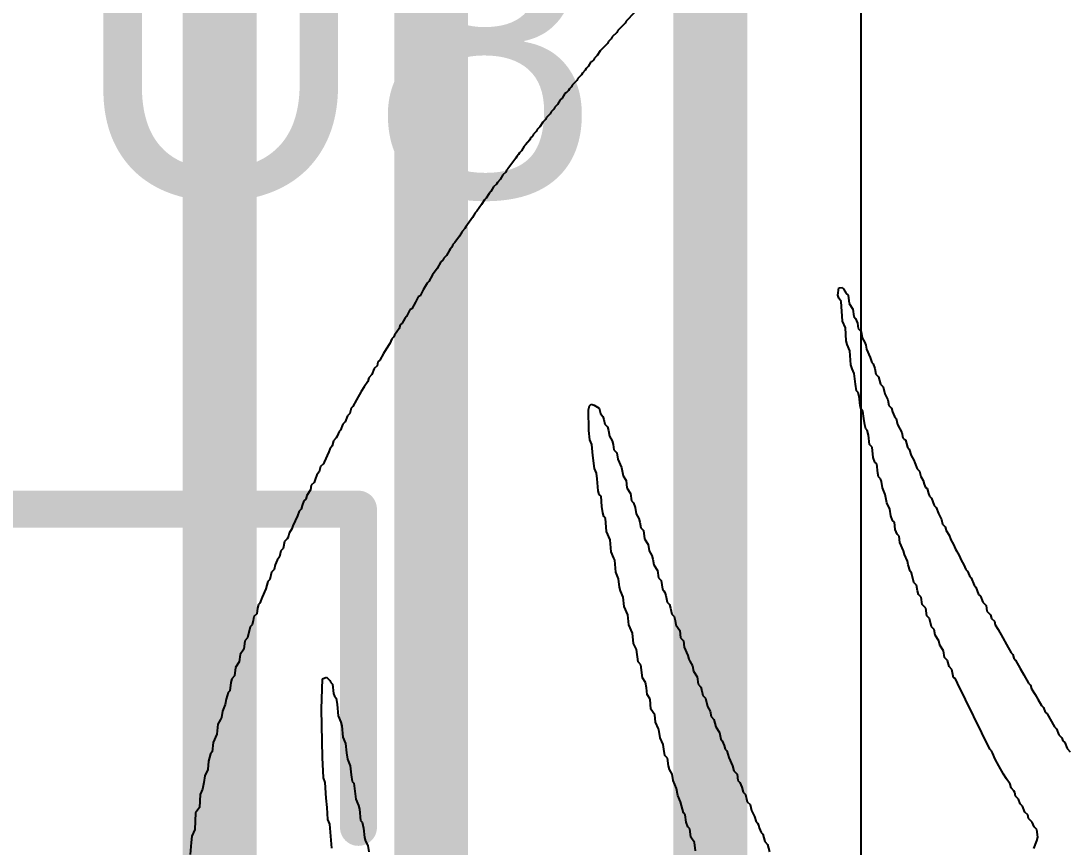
# Model space of a CAD drawing. Header units: inches. Extents: x -21 to 276, y -5 to 220.
# Drawn here: x 47.147 to 50.749, y 39.455 to 42.29 of the extents above; entities that cross this region are included whole.
import ezdxf

# ---------------------------------------------------------------- set-up
doc = ezdxf.new("R2010")
doc.units = ezdxf.units.IN
for name, color, linetype in [('Bottom Overlay', 54, 'Continuous'), ('Power + Signal', 76, 'Continuous'), ('Top Overlay', 2, 'Continuous')]:
    doc.layers.add(name, color=color, linetype=linetype)
doc.styles.add('Arial', font='', dxfattribs={"height": 0.2})
doc.styles.get('Arial').set_extended_font_data('Arial')

# ---------------------------------------------------------------- blocks, each defined once
blk = doc.blocks.new('HC_49S_SMD_52')
at = {"layer": 'Top Overlay'}
for points in [[(-5.715, 2.5146, 0.127, 0.127, 0), (5.715, 2.5146, 0.127, 0.127, 0)], [(5.715, 1.4224, 0.127, 0.127, 0), (5.715, 2.5146, 0.127, 0.127, 0)]]:
    blk.add_lwpolyline(points, format="xyseb", dxfattribs=at)
for points in [[(5.6833, 2.5146, 0.0635, 0.0635, 1), (5.7467, 2.5146, 0.0635, 0.0635, 1)], [(5.6833, 2.5146, 0.0635, 0.0635, 1), (5.7467, 2.5146, 0.0635, 0.0635, 1)], [(5.6833, 1.4224, 0.0635, 0.0635, 1), (5.7467, 1.4224, 0.0635, 0.0635, 1)]]:
    blk.add_lwpolyline(points, format="xyseb", close=True, dxfattribs=at)

msp = doc.modelspace()

# ---------------------------------------------------------------- linework, layer by layer
at = {"layer": 'Bottom Overlay'}
for p, q in [((49.2531, 42.3178), (49.2245, 42.2892)), ((49.1959, 42.2575), (49.1927, 42.2511)), ((49.2213, 42.2829), (49.1959, 42.2575)), ((49.2245, 42.2892), (49.2213, 42.2829)), ((49.1641, 42.2193), (49.1609, 42.213)), ((49.1736, 42.2289), (49.1641, 42.2193)), ((49.1768, 42.2352), (49.1736, 42.2289)), ((49.1927, 42.2511), (49.1768, 42.2352)), ((49.1355, 42.1875), (49.126, 42.1716)), ((49.1609, 42.213), (49.1355, 42.1875)), ((49.1037, 42.1494), (49.0942, 42.1335)), ((49.1085, 42.151), (49.1037, 42.1494)), ((49.1133, 42.1558), (49.1085, 42.151)), ((49.1164, 42.1621), (49.1133, 42.1558)), ((49.126, 42.1716), (49.1164, 42.1621)), ((49.0751, 42.1113), (49.0719, 42.1049)), ((49.0846, 42.1208), (49.0751, 42.1113)), ((49.0878, 42.1271), (49.0846, 42.1208)), ((49.0942, 42.1335), (49.0878, 42.1271)), ((49.056, 42.0858), (49.0402, 42.0699)), ((49.0592, 42.0922), (49.056, 42.0858)), ((49.0719, 42.1049), (49.0592, 42.0922)), ((49.0147, 42.0413), (49.0052, 42.0255)), ((49.0195, 42.0429), (49.0147, 42.0413)), ((49.0274, 42.0509), (49.0195, 42.0429)), ((49.0306, 42.0572), (49.0274, 42.0509)), ((49.037, 42.0636), (49.0306, 42.0572)), ((49.0402, 42.0699), (49.037, 42.0636)), ((48.9893, 42.0032), (48.9798, 41.9937)), ((48.9988, 42.0191), (48.9893, 42.0032)), ((49.0052, 42.0255), (48.9988, 42.0191)), ((48.9639, 41.9714), (48.9512, 41.9587)), ((48.9671, 41.9778), (48.9639, 41.9714)), ((48.9766, 41.9873), (48.9671, 41.9778)), ((48.9798, 41.9937), (48.9766, 41.9873)), ((48.9385, 41.9428), (48.9289, 41.9269)), ((48.948, 41.9524), (48.9385, 41.9428)), ((48.9512, 41.9587), (48.948, 41.9524)), ((48.9035, 41.8951), (48.8971, 41.8888)), ((48.9067, 41.9015), (48.9035, 41.8951)), ((48.9162, 41.911), (48.9067, 41.9015)), ((48.9194, 41.9174), (48.9162, 41.911)), ((48.9289, 41.9269), (48.9194, 41.9174)), ((48.8749, 41.8602), (48.8654, 41.8443)), ((48.8797, 41.865), (48.8749, 41.8602)), ((48.894, 41.8824), (48.8797, 41.865)), ((48.8971, 41.8888), (48.894, 41.8824)), ((48.8495, 41.8252), (48.8463, 41.8189)), ((48.8558, 41.8316), (48.8495, 41.8252)), ((48.859, 41.8379), (48.8558, 41.8316)), ((48.8654, 41.8443), (48.859, 41.8379)), ((48.832, 41.8014), (48.8193, 41.7823)), ((48.8463, 41.8189), (48.832, 41.8014)), ((48.8018, 41.7617), (48.7923, 41.7458)), ((48.8113, 41.7712), (48.8018, 41.7617)), ((48.8145, 41.7776), (48.8113, 41.7712)), ((48.8193, 41.7823), (48.8145, 41.7776)), ((48.77, 41.7203), (48.7605, 41.7045)), ((48.7795, 41.7299), (48.77, 41.7203)), ((48.7827, 41.7362), (48.7795, 41.7299)), ((48.7923, 41.7458), (48.7827, 41.7362)), ((48.7446, 41.6822), (48.7382, 41.6759)), ((48.7541, 41.6981), (48.7446, 41.6822)), ((48.7605, 41.7045), (48.7541, 41.6981)), ((48.7287, 41.66), (48.7128, 41.6377)), ((48.7382, 41.6759), (48.7287, 41.66)), ((48.6969, 41.6155), (48.6747, 41.5837)), ((48.7064, 41.6314), (48.6969, 41.6155)), ((48.7128, 41.6377), (48.7064, 41.6314)), ((48.6715, 41.5773), (48.662, 41.5678)), ((48.6747, 41.5837), (48.6715, 41.5773)), ((48.6524, 41.5519), (48.6365, 41.5297)), ((48.662, 41.5678), (48.6524, 41.5519)), ((48.6175, 41.5011), (48.6079, 41.4852)), ((48.6206, 41.5074), (48.6175, 41.5011)), ((48.627, 41.5138), (48.6206, 41.5074)), ((48.6302, 41.5233), (48.627, 41.5138)), ((48.6365, 41.5297), (48.6302, 41.5233)), ((48.5889, 41.4629), (48.5761, 41.4407)), ((48.5952, 41.4693), (48.5889, 41.4629)), ((48.5984, 41.4756), (48.5952, 41.4693)), ((48.6079, 41.4852), (48.5984, 41.4756)), ((48.5761, 41.4407), (48.5603, 41.4184)), ((48.5475, 41.3962), (48.5412, 41.3898)), ((48.5603, 41.4184), (48.5475, 41.3962)), ((48.5285, 41.3676), (48.5173, 41.3469)), ((48.5412, 41.3898), (48.5285, 41.3676)), ((49.9523, 41.3485), (49.9555, 41.3739)), ((49.9555, 41.3739), (49.9666, 41.3755)), ((49.9666, 41.3755), (49.9714, 41.3707)), ((49.9714, 41.3707), (49.9809, 41.3549)), ((49.9809, 41.3549), (49.9872, 41.3485)), ((48.5015, 41.3247), (48.4887, 41.3024)), ((48.511, 41.3437), (48.5015, 41.3247)), ((48.5173, 41.3469), (48.511, 41.3437)), ((49.9555, 41.339), (49.9523, 41.3485)), ((49.9634, 41.3278), (49.9555, 41.339)), ((49.9682, 41.2595), (49.9634, 41.3278)), ((49.9872, 41.3485), (49.9904, 41.3199)), ((49.9904, 41.3199), (50.0031, 41.3008)), ((48.4824, 41.2992), (48.4713, 41.2754)), ((48.4887, 41.3024), (48.4824, 41.2992)), ((50.0031, 41.3008), (50.0063, 41.2754)), ((48.449, 41.2468), (48.4458, 41.2341)), ((48.4554, 41.2532), (48.449, 41.2468)), ((48.4649, 41.269), (48.4554, 41.2532)), ((48.4713, 41.2754), (48.4649, 41.269)), ((49.9777, 41.2373), (49.9682, 41.2595)), ((50.0063, 41.2754), (50.0127, 41.269)), ((50.0127, 41.269), (50.019, 41.2532)), ((50.019, 41.2532), (50.0222, 41.2341)), ((48.4299, 41.2118), (48.4268, 41.2055)), ((48.4458, 41.2341), (48.4299, 41.2118)), ((49.9809, 41.1928), (49.9777, 41.2373)), ((50.0222, 41.2341), (50.0317, 41.2246)), ((50.0317, 41.2246), (50.0349, 41.2023)), ((48.4141, 41.1832), (48.4013, 41.1642)), ((48.4204, 41.1991), (48.4141, 41.1832)), ((48.4268, 41.2055), (48.4204, 41.1991)), ((49.9841, 41.1801), (49.9809, 41.1928)), ((49.9936, 41.1578), (49.9841, 41.1801)), ((50.0349, 41.2023), (50.0445, 41.1864)), ((50.0445, 41.1864), (50.0476, 41.1769)), ((50.0476, 41.1769), (50.0508, 41.1642)), ((48.3918, 41.1483), (48.3791, 41.126)), ((48.4013, 41.1642), (48.3918, 41.1483)), ((49.9968, 41.1101), (49.9936, 41.1578)), ((50.0508, 41.1642), (50.0635, 41.1356)), ((48.3696, 41.107), (48.36, 41.0974)), ((48.3727, 41.1197), (48.3696, 41.107)), ((48.3791, 41.126), (48.3727, 41.1197)), ((50.0015, 41.0958), (49.9968, 41.1101)), ((50.0635, 41.1356), (50.0683, 41.1181)), ((50.0683, 41.1181), (50.0731, 41.1133)), ((50.0731, 41.1133), (50.0794, 41.0974)), ((48.3521, 41.0768), (48.341, 41.0656)), ((48.36, 41.0974), (48.3521, 41.0768)), ((50.0079, 41.0799), (50.0015, 41.0958)), ((50.0127, 41.0434), (50.0079, 41.0799)), ((50.0794, 41.0974), (50.0826, 41.0784)), ((50.0826, 41.0784), (50.0921, 41.0688)), ((50.0921, 41.0688), (50.0985, 41.0434)), ((48.3251, 41.0339), (48.3155, 41.018)), ((48.3378, 41.0529), (48.3251, 41.0339)), ((48.341, 41.0656), (48.3378, 41.0529)), ((50.0159, 41.0212), (50.0127, 41.0434)), ((50.0985, 41.0434), (50.108, 41.0339)), ((50.108, 41.0339), (50.1128, 41.01)), ((48.3155, 41.018), (48.2996, 40.9894)), ((50.0222, 41.0148), (50.0159, 41.0212)), ((50.0254, 41.0021), (50.0222, 41.0148)), ((50.0286, 40.9703), (50.0254, 41.0021)), ((50.1128, 41.01), (50.1239, 40.9894)), ((48.2806, 40.9608), (48.2758, 40.9433)), ((48.2869, 40.9671), (48.2806, 40.9608)), ((48.2996, 40.9894), (48.2869, 40.9671)), ((49.0958, 40.956), (49.099, 40.9687)), ((49.099, 40.9687), (49.1053, 40.9751)), ((49.1053, 40.9751), (49.1148, 40.9719)), ((49.1148, 40.9719), (49.1323, 40.9608)), ((49.1323, 40.9608), (49.1371, 40.9433)), ((50.0317, 40.9576), (50.0286, 40.9703)), ((50.1239, 40.9894), (50.1271, 40.9703)), ((50.1271, 40.9703), (50.1366, 40.9608)), ((50.1366, 40.9608), (50.1398, 40.9481)), ((48.2679, 40.9353), (48.2599, 40.9147)), ((48.2758, 40.9433), (48.2679, 40.9353)), ((49.0974, 40.8845), (49.0958, 40.956)), ((49.1371, 40.9433), (49.145, 40.9322)), ((49.145, 40.9322), (49.1482, 40.9226)), ((49.1482, 40.9226), (49.1514, 40.9067)), ((50.0381, 40.9512), (50.0317, 40.9576)), ((50.0413, 40.9258), (50.0381, 40.9512)), ((50.0445, 40.9036), (50.0413, 40.9258)), ((50.1398, 40.9481), (50.1462, 40.9322)), ((50.1462, 40.9322), (50.1525, 40.9258)), ((50.1525, 40.9258), (50.1573, 40.9051)), ((48.244, 40.8861), (48.2393, 40.8813)), ((48.252, 40.9067), (48.244, 40.8861)), ((48.2599, 40.9147), (48.252, 40.9067)), ((49.1514, 40.9067), (49.1609, 40.8972)), ((49.1609, 40.8972), (49.1641, 40.8845)), ((50.0476, 40.8908), (50.0445, 40.9036)), ((50.0524, 40.8861), (50.0476, 40.8908)), ((50.0572, 40.8686), (50.0524, 40.8861)), ((50.1573, 40.9051), (50.1716, 40.8781)), ((48.2297, 40.8591), (48.2202, 40.8495)), ((48.2329, 40.8654), (48.2297, 40.8591)), ((48.2393, 40.8813), (48.2329, 40.8654)), ((49.1005, 40.8527), (49.0974, 40.8845)), ((49.1069, 40.8368), (49.1005, 40.8527)), ((49.1641, 40.8845), (49.1673, 40.8654)), ((49.1673, 40.8654), (49.1768, 40.8495)), ((50.0603, 40.8368), (50.0572, 40.8686)), ((50.1716, 40.8781), (50.1748, 40.8591)), ((50.1748, 40.8591), (50.1795, 40.8543)), ((50.1795, 40.8543), (50.1843, 40.8527)), ((50.1843, 40.8527), (50.1906, 40.8273)), ((48.2075, 40.8209), (48.2043, 40.8114)), ((48.2154, 40.832), (48.2075, 40.8209)), ((48.2202, 40.8495), (48.2154, 40.832)), ((49.1101, 40.7987), (49.1069, 40.8368)), ((49.1768, 40.8495), (49.18, 40.8368)), ((49.18, 40.8368), (49.1832, 40.8177)), ((49.1832, 40.8177), (49.1927, 40.8082)), ((50.0699, 40.8273), (50.0603, 40.8368)), ((50.0731, 40.7923), (50.0699, 40.8273)), ((50.1906, 40.8273), (50.197, 40.8209)), ((50.197, 40.8209), (50.2034, 40.7987)), ((48.2043, 40.8114), (48.1884, 40.7764)), ((49.1164, 40.7542), (49.1101, 40.7987)), ((49.1927, 40.8082), (49.1959, 40.786)), ((49.1959, 40.786), (49.2086, 40.7574)), ((50.0794, 40.7764), (50.0731, 40.7923)), ((50.2034, 40.7987), (50.2129, 40.7828)), ((50.2129, 40.7828), (50.2161, 40.7733)), ((48.1709, 40.7431), (48.163, 40.7319)), ((48.1757, 40.7605), (48.1709, 40.7431)), ((48.1852, 40.7701), (48.1757, 40.7605)), ((48.1884, 40.7764), (48.1852, 40.7701)), ((49.1228, 40.7383), (49.1164, 40.7542)), ((49.2086, 40.7574), (49.215, 40.7288)), ((50.0858, 40.7701), (50.0794, 40.7764)), ((50.0889, 40.7383), (50.0858, 40.7701)), ((50.2161, 40.7733), (50.224, 40.7526)), ((50.224, 40.7526), (50.232, 40.7447)), ((50.232, 40.7447), (50.2367, 40.7272)), ((48.1534, 40.7065), (48.1439, 40.697)), ((48.1566, 40.716), (48.1534, 40.7065)), ((48.163, 40.7319), (48.1566, 40.716)), ((49.126, 40.7192), (49.1228, 40.7383)), ((49.1291, 40.6779), (49.126, 40.7192)), ((49.215, 40.7288), (49.2245, 40.7129)), ((49.2245, 40.7129), (49.2277, 40.6874)), ((50.0921, 40.7256), (50.0889, 40.7383)), ((50.0985, 40.7192), (50.0921, 40.7256)), ((50.1017, 40.7097), (50.0985, 40.7192)), ((50.1048, 40.6874), (50.1017, 40.7097)), ((50.2367, 40.7272), (50.2447, 40.7129)), ((50.2447, 40.7129), (50.2479, 40.7002)), ((48.1407, 40.6811), (48.128, 40.662)), ((48.1439, 40.697), (48.1407, 40.6811)), ((49.1323, 40.6652), (49.1291, 40.6779)), ((49.2277, 40.6874), (49.2404, 40.6684)), ((50.1144, 40.6652), (50.1048, 40.6874)), ((50.2479, 40.7002), (50.2526, 40.689)), ((50.2526, 40.689), (50.259, 40.6859)), ((50.259, 40.6859), (50.2637, 40.6684)), ((48.1185, 40.643), (48.1121, 40.6271)), ((48.1248, 40.6493), (48.1185, 40.643)), ((48.128, 40.662), (48.1248, 40.6493)), ((49.1387, 40.6588), (49.1323, 40.6652)), ((49.1419, 40.6239), (49.1387, 40.6588)), ((49.2404, 40.6684), (49.2436, 40.643)), ((49.2436, 40.643), (49.2499, 40.6366)), ((49.2499, 40.6366), (49.2563, 40.6207)), ((50.1207, 40.6366), (50.1144, 40.6652)), ((50.1303, 40.6143), (50.1207, 40.6366)), ((50.2637, 40.6684), (50.2669, 40.6588)), ((50.2669, 40.6588), (50.2733, 40.6525)), ((50.2733, 40.6525), (50.2828, 40.6271)), ((48.1026, 40.608), (48.0962, 40.5921)), ((48.109, 40.6143), (48.1026, 40.608)), ((48.1121, 40.6271), (48.109, 40.6143)), ((49.145, 40.6016), (49.1419, 40.6239)), ((49.1482, 40.5889), (49.145, 40.6016)), ((49.2563, 40.6207), (49.2594, 40.5985)), ((49.2594, 40.5985), (49.269, 40.5826)), ((50.1334, 40.5921), (50.1303, 40.6143)), ((50.2828, 40.6271), (50.2892, 40.6207)), ((50.2892, 40.6207), (50.2971, 40.6)), ((50.2971, 40.6), (50.3082, 40.5794)), ((48.0962, 40.5921), (48.0804, 40.5571)), ((49.1546, 40.5826), (49.1482, 40.5889)), ((49.1577, 40.5381), (49.1546, 40.5826)), ((49.269, 40.5826), (49.2722, 40.5699)), ((49.2722, 40.5699), (49.2753, 40.5508)), ((50.1398, 40.5762), (50.1334, 40.5921)), ((50.1462, 40.5699), (50.1398, 40.5762)), ((50.1493, 40.5444), (50.1462, 40.5699)), ((50.3082, 40.5794), (50.3114, 40.5635)), ((50.3114, 40.5635), (50.321, 40.554)), ((48.0676, 40.5317), (48.0645, 40.519)), ((48.0772, 40.5476), (48.0676, 40.5317)), ((48.0804, 40.5571), (48.0772, 40.5476)), ((49.1705, 40.5095), (49.1577, 40.5381)), ((49.2753, 40.5508), (49.2849, 40.5412)), ((49.2849, 40.5412), (49.288, 40.5126)), ((50.1557, 40.5285), (50.1493, 40.5444)), ((50.162, 40.5222), (50.1557, 40.5285)), ((50.321, 40.554), (50.3241, 40.5412)), ((50.3241, 40.5412), (50.3337, 40.5254)), ((48.0517, 40.5031), (48.047, 40.4793)), ((48.0613, 40.5126), (48.0517, 40.5031)), ((48.0645, 40.519), (48.0613, 40.5126)), ((49.1736, 40.4682), (49.1705, 40.5095)), ((49.288, 40.5126), (49.3008, 40.4936)), ((49.3008, 40.4936), (49.3039, 40.4713)), ((50.1652, 40.4999), (50.162, 40.5222)), ((50.1779, 40.4713), (50.1652, 40.4999)), ((50.3337, 40.5254), (50.34, 40.5095)), ((50.34, 40.5095), (50.3496, 40.4936)), ((50.3496, 40.4936), (50.3559, 40.4777)), ((48.039, 40.4713), (48.0343, 40.4507)), ((48.047, 40.4793), (48.039, 40.4713)), ((49.1832, 40.4459), (49.1736, 40.4682)), ((49.3039, 40.4713), (49.3135, 40.4554)), ((49.3135, 40.4554), (49.3167, 40.4427)), ((50.1811, 40.4586), (50.1779, 40.4713)), ((50.1906, 40.4364), (50.1811, 40.4586)), ((50.3559, 40.4777), (50.3591, 40.4713)), ((50.3591, 40.4713), (50.3686, 40.4554)), ((50.3686, 40.4554), (50.375, 40.4395)), ((48.02, 40.4237), (48.0168, 40.4078)), ((48.0263, 40.4395), (48.02, 40.4237)), ((48.0343, 40.4507), (48.0263, 40.4395)), ((49.1864, 40.4395), (49.1832, 40.4459)), ((49.1895, 40.3982), (49.1864, 40.4395)), ((49.3167, 40.4427), (49.3198, 40.4237)), ((49.3198, 40.4237), (49.3325, 40.4046)), ((50.1938, 40.4237), (50.1906, 40.4364)), ((50.2002, 40.4014), (50.1938, 40.4237)), ((50.375, 40.4395), (50.3845, 40.4237)), ((50.3845, 40.4237), (50.3909, 40.4078)), ((48.0073, 40.3982), (48.0009, 40.3728)), ((48.0168, 40.4078), (48.0073, 40.3982)), ((49.1991, 40.376), (49.1895, 40.3982)), ((49.3325, 40.4046), (49.3357, 40.3792)), ((50.2049, 40.3966), (50.2002, 40.4014)), ((50.2129, 40.3633), (50.2049, 40.3966)), ((50.3909, 40.4078), (50.3972, 40.4014)), ((50.3972, 40.4014), (50.4036, 40.3855)), ((50.4036, 40.3855), (50.4099, 40.3792)), ((47.9945, 40.3664), (47.9882, 40.341)), ((48.0009, 40.3728), (47.9945, 40.3664)), ((49.2022, 40.3474), (49.1991, 40.376)), ((49.2054, 40.3347), (49.2022, 40.3474)), ((49.3357, 40.3792), (49.3453, 40.3696)), ((49.3453, 40.3696), (49.35, 40.3394)), ((50.2224, 40.3537), (50.2129, 40.3633)), ((50.2256, 40.3347), (50.2224, 40.3537)), ((50.4099, 40.3792), (50.4195, 40.3537)), ((50.4195, 40.3537), (50.4258, 40.3474)), ((50.4258, 40.3474), (50.4354, 40.322)), ((47.9755, 40.3124), (47.9675, 40.2918)), ((47.9882, 40.341), (47.9755, 40.3124)), ((49.215, 40.3124), (49.2054, 40.3347)), ((49.2181, 40.2806), (49.215, 40.3124)), ((49.35, 40.3394), (49.3548, 40.3347)), ((49.3548, 40.3347), (49.358, 40.3283)), ((49.358, 40.3283), (49.3611, 40.3188)), ((49.3611, 40.3188), (49.3659, 40.2949)), ((50.2288, 40.322), (50.2256, 40.3347)), ((50.2383, 40.3124), (50.2288, 40.322)), ((50.2415, 40.287), (50.2383, 40.3124)), ((50.4354, 40.322), (50.4417, 40.3156)), ((50.4417, 40.3156), (50.4497, 40.2949)), ((47.9596, 40.2743), (47.9564, 40.2552)), ((47.9628, 40.287), (47.9596, 40.2743)), ((47.9675, 40.2918), (47.9628, 40.287)), ((49.2308, 40.252), (49.2181, 40.2806)), ((49.3659, 40.2949), (49.3739, 40.287)), ((49.3739, 40.287), (49.377, 40.2743)), ((49.377, 40.2743), (49.3818, 40.2536)), ((50.2542, 40.2743), (50.2415, 40.287)), ((50.2574, 40.2489), (50.2542, 40.2743)), ((50.4497, 40.2949), (50.4608, 40.2838)), ((50.4608, 40.2838), (50.464, 40.2648)), ((47.9469, 40.2457), (47.9437, 40.233)), ((47.9564, 40.2552), (47.9469, 40.2457)), ((49.234, 40.2171), (49.2308, 40.252)), ((49.3818, 40.2536), (49.3898, 40.2457)), ((49.3898, 40.2457), (49.3929, 40.233)), ((50.2669, 40.2393), (50.2574, 40.2489)), ((50.2733, 40.2107), (50.2669, 40.2393)), ((50.464, 40.2648), (50.4767, 40.252)), ((50.4767, 40.252), (50.4799, 40.2393)), ((50.4799, 40.2393), (50.4894, 40.2298)), ((47.9342, 40.2107), (47.9246, 40.1726)), ((47.9405, 40.2171), (47.9342, 40.2107)), ((47.9437, 40.233), (47.9405, 40.2171)), ((49.2467, 40.1885), (49.234, 40.2171)), ((49.3929, 40.233), (49.3961, 40.2171)), ((49.3961, 40.2171), (49.4088, 40.198)), ((50.2828, 40.2012), (50.2733, 40.2107)), ((50.4894, 40.2298), (50.4926, 40.2171)), ((50.4926, 40.2171), (50.5021, 40.2012)), ((47.9246, 40.1726), (47.9151, 40.163)), ((49.2499, 40.1535), (49.2467, 40.1885)), ((49.4088, 40.198), (49.412, 40.1726)), ((49.412, 40.1726), (49.4215, 40.163)), ((50.286, 40.1821), (50.2828, 40.2012)), ((50.2987, 40.163), (50.286, 40.1821)), ((50.5021, 40.2012), (50.518, 40.1726)), ((50.518, 40.1726), (50.5307, 40.1503)), ((47.9119, 40.1344), (47.8992, 40.1154)), ((47.9151, 40.163), (47.9119, 40.1344)), ((49.261, 40.1329), (49.2499, 40.1535)), ((49.2658, 40.09), (49.261, 40.1329)), ((49.4215, 40.163), (49.4247, 40.1408)), ((49.4247, 40.1408), (49.4374, 40.1122)), ((50.3019, 40.1472), (50.2987, 40.163)), ((50.3146, 40.1281), (50.3019, 40.1472)), ((50.5307, 40.1503), (50.5466, 40.1217)), ((47.8992, 40.1154), (47.896, 40.09)), ((49.4374, 40.1122), (49.4406, 40.0995)), ((49.4406, 40.0995), (49.4438, 40.0931)), ((50.3178, 40.1058), (50.3146, 40.1281)), ((50.3289, 40.0947), (50.3178, 40.1058)), ((50.3337, 40.0741), (50.3289, 40.0947)), ((50.5466, 40.1217), (50.553, 40.1154)), ((50.553, 40.1154), (50.5561, 40.1027)), ((50.5561, 40.1027), (50.5625, 40.0963)), ((50.5625, 40.0963), (50.5784, 40.0677)), ((47.8833, 40.0709), (47.8801, 40.0423)), ((47.896, 40.09), (47.8833, 40.0709)), ((49.2753, 40.0804), (49.2658, 40.09)), ((49.2817, 40.0359), (49.2753, 40.0804)), ((49.4438, 40.0931), (49.4533, 40.0772)), ((49.4533, 40.0772), (49.4565, 40.0582)), ((49.4565, 40.0582), (49.4692, 40.0391)), ((50.3432, 40.0645), (50.3337, 40.0741)), ((50.3496, 40.0359), (50.3432, 40.0645)), ((50.5784, 40.0677), (50.5911, 40.0455)), ((47.8706, 40.0327), (47.8674, 40.02)), ((47.8801, 40.0423), (47.8706, 40.0327)), ((48.1789, 39.9279), (48.1821, 40.0327)), ((48.1821, 40.0327), (48.1964, 40.0375)), ((48.1964, 40.0375), (48.2075, 40.0264)), ((48.2075, 40.0264), (48.2107, 40.02)), ((49.2912, 40.02), (49.2817, 40.0359)), ((49.4692, 40.0391), (49.4724, 40.0137)), ((50.3543, 40.0343), (50.3496, 40.0359)), ((50.3623, 40.0169), (50.3543, 40.0343)), ((50.5911, 40.0455), (50.607, 40.0169)), ((47.8642, 39.9914), (47.8579, 39.9851)), ((47.8674, 40.02), (47.8642, 39.9914)), ((48.2107, 40.02), (48.217, 40.0137)), ((48.217, 40.0137), (48.2202, 39.9819)), ((49.2944, 40.001), (49.2912, 40.02)), ((49.2976, 39.9787), (49.2944, 40.001)), ((49.4724, 40.0137), (49.4819, 40.0041)), ((49.4819, 40.0041), (49.4851, 39.9914)), ((49.4851, 39.9914), (49.4883, 39.9755)), ((50.4735, 39.7912), (50.3623, 40.0169)), ((50.607, 40.0169), (50.6133, 40.0105)), ((50.6133, 40.0105), (50.6165, 39.9978)), ((50.6165, 39.9978), (50.6292, 39.9787)), ((47.8515, 39.9628), (47.8483, 39.9438)), ((47.8579, 39.9851), (47.8515, 39.9628)), ((48.2202, 39.9819), (48.2234, 39.9724)), ((48.2234, 39.9724), (48.2297, 39.966)), ((48.2297, 39.966), (48.2329, 39.9438)), ((49.3071, 39.9628), (49.2976, 39.9787)), ((49.3103, 39.9279), (49.3071, 39.9628)), ((49.4883, 39.9755), (49.4978, 39.966)), ((49.4978, 39.966), (49.5042, 39.9374)), ((50.6292, 39.9787), (50.6388, 39.9628)), ((50.6388, 39.9628), (50.6515, 39.9406)), ((47.8388, 39.9215), (47.8356, 39.8993)), ((47.8483, 39.9438), (47.8388, 39.9215)), ((48.1821, 39.7626), (48.1789, 39.9279)), ((48.2329, 39.9438), (48.2361, 39.9056)), ((49.323, 39.9088), (49.3103, 39.9279)), ((49.5042, 39.9374), (49.5137, 39.9215)), ((49.5137, 39.9215), (49.5169, 39.9024)), ((50.6515, 39.9406), (50.6578, 39.9342)), ((50.6578, 39.9342), (50.6642, 39.9183)), ((50.6642, 39.9183), (50.6705, 39.912)), ((47.8325, 39.8929), (47.8229, 39.877)), ((47.8356, 39.8993), (47.8325, 39.8929)), ((48.2361, 39.9056), (48.2456, 39.8834)), ((48.2456, 39.8834), (48.2488, 39.8707)), ((49.3262, 39.8834), (49.323, 39.9088)), ((49.3357, 39.8611), (49.3262, 39.8834)), ((49.5169, 39.9024), (49.5264, 39.8929)), ((49.5264, 39.8929), (49.5328, 39.8675)), ((50.6705, 39.912), (50.696, 39.8675)), ((47.8197, 39.8421), (47.807, 39.8135)), ((47.8229, 39.877), (47.8197, 39.8421)), ((48.2488, 39.8707), (48.252, 39.8325)), ((49.3389, 39.8516), (49.3357, 39.8611)), ((49.3421, 39.8293), (49.3389, 39.8516)), ((49.5328, 39.8675), (49.5455, 39.8484)), ((49.5455, 39.8484), (49.5502, 39.8246)), ((50.696, 39.8675), (50.7023, 39.8611)), ((50.7023, 39.8611), (50.7103, 39.8405)), ((47.807, 39.8135), (47.8039, 39.7817)), ((48.252, 39.8325), (48.2615, 39.8103)), ((48.2615, 39.8103), (48.2647, 39.7785)), ((49.3516, 39.8071), (49.3421, 39.8293)), ((49.3548, 39.7912), (49.3516, 39.8071)), ((49.5502, 39.8246), (49.555, 39.8198)), ((49.555, 39.8198), (49.5614, 39.8039)), ((50.7103, 39.8405), (50.7214, 39.8293)), ((50.7214, 39.8293), (50.7246, 39.8198)), ((50.7246, 39.8198), (50.7309, 39.8135)), ((50.7309, 39.8135), (50.7389, 39.7928)), ((47.7975, 39.7753), (47.7911, 39.7499)), ((47.8039, 39.7817), (47.7975, 39.7753)), ((48.2647, 39.7785), (48.2679, 39.7562)), ((49.358, 39.769), (49.3548, 39.7912)), ((49.5614, 39.8039), (49.5646, 39.7912)), ((49.5646, 39.7912), (49.5709, 39.7848)), ((49.5709, 39.7848), (49.5773, 39.7626)), ((50.4799, 39.7848), (50.4735, 39.7912)), ((50.483, 39.7785), (50.4799, 39.7848)), ((50.4926, 39.7562), (50.483, 39.7785)), ((50.7389, 39.7928), (50.75, 39.7817)), ((47.7911, 39.7499), (47.788, 39.7213)), ((48.1852, 39.6927), (48.1821, 39.7626)), ((48.2679, 39.7562), (48.2774, 39.734)), ((48.2774, 39.734), (48.2806, 39.7022)), ((49.3675, 39.7594), (49.358, 39.769)), ((49.3707, 39.734), (49.3675, 39.7594)), ((49.3739, 39.7213), (49.3707, 39.734)), ((49.5773, 39.7626), (49.59, 39.734)), ((49.59, 39.734), (49.5947, 39.7165)), ((50.5053, 39.734), (50.4926, 39.7562)), ((50.5212, 39.7054), (50.5053, 39.734)), ((47.7784, 39.699), (47.7752, 39.6768)), ((47.788, 39.7213), (47.7784, 39.699)), ((48.2806, 39.7022), (48.2838, 39.68)), ((49.3834, 39.7054), (49.3739, 39.7213)), ((49.3866, 39.6831), (49.3834, 39.7054)), ((49.5947, 39.7165), (49.6059, 39.7054)), ((49.6059, 39.7054), (49.609, 39.6831)), ((50.5307, 39.6895), (50.5212, 39.7054)), ((47.7752, 39.6768), (47.7705, 39.653)), ((48.1916, 39.6768), (48.1852, 39.6927)), ((48.1948, 39.6228), (48.1916, 39.6768)), ((48.2838, 39.68), (48.2901, 39.6736)), ((48.2901, 39.6736), (48.2965, 39.6196)), ((49.3977, 39.6561), (49.3866, 39.6831)), ((49.609, 39.6831), (49.6154, 39.6768)), ((49.6154, 39.6768), (49.6218, 39.6609)), ((50.5434, 39.6704), (50.5307, 39.6895)), ((50.5466, 39.6577), (50.5434, 39.6704)), ((47.7625, 39.6355), (47.7594, 39.591)), ((47.7705, 39.653), (47.7625, 39.6355)), ((49.4025, 39.6323), (49.3977, 39.6561)), ((49.412, 39.61), (49.4025, 39.6323)), ((49.6218, 39.6609), (49.6265, 39.6434)), ((49.6265, 39.6434), (49.6345, 39.6355)), ((49.6345, 39.6355), (49.6408, 39.61)), ((50.5561, 39.6482), (50.5466, 39.6577)), ((50.5593, 39.6418), (50.5561, 39.6482)), ((50.5625, 39.6291), (50.5593, 39.6418)), ((50.572, 39.6196), (50.5625, 39.6291)), ((47.7594, 39.591), (47.7466, 39.5719)), ((48.1979, 39.591), (48.1948, 39.6228)), ((48.2011, 39.5497), (48.1979, 39.591)), ((48.2965, 39.6196), (48.306, 39.5973)), ((48.306, 39.5973), (48.3092, 39.5846)), ((49.4215, 39.5719), (49.412, 39.61)), ((49.6408, 39.61), (49.6504, 39.6005)), ((49.6504, 39.6005), (49.6551, 39.5799)), ((50.5784, 39.6037), (50.572, 39.6196)), ((50.5863, 39.5957), (50.5784, 39.6037)), ((50.5943, 39.5751), (50.5863, 39.5957)), ((47.7466, 39.5719), (47.7435, 39.5147)), ((48.3092, 39.5846), (48.3124, 39.5465)), ((49.4279, 39.5656), (49.4215, 39.5719)), ((49.4311, 39.5401), (49.4279, 39.5656)), ((49.6551, 39.5799), (49.6663, 39.5592)), ((49.6663, 39.5592), (49.671, 39.5417)), ((50.6038, 39.5656), (50.5943, 39.5751)), ((50.607, 39.5528), (50.6038, 39.5656)), ((48.2075, 39.5338), (48.2011, 39.5497)), ((48.2138, 39.4511), (48.2075, 39.5338)), ((48.3124, 39.5465), (48.3187, 39.5401)), ((48.3187, 39.5401), (48.3235, 39.5195)), ((48.3235, 39.5195), (48.3267, 39.4877)), ((49.4374, 39.5242), (49.4311, 39.5401)), ((49.4438, 39.5179), (49.4374, 39.5242)), ((49.447, 39.4893), (49.4438, 39.5179)), ((49.671, 39.5417), (49.6758, 39.5369)), ((49.6758, 39.5369), (49.679, 39.5306)), ((49.679, 39.5306), (49.6821, 39.5211)), ((49.6821, 39.5211), (49.6885, 39.5052)), ((50.6197, 39.5401), (50.607, 39.5528)), ((50.6261, 39.5242), (50.6197, 39.5401)), ((50.6356, 39.5147), (50.6261, 39.5242)), ((47.7339, 39.4925), (47.7308, 39.4702)), ((47.7435, 39.5147), (47.7339, 39.4925)), ((48.3267, 39.4877), (48.3298, 39.475)), ((49.4597, 39.4702), (49.447, 39.4893)), ((49.6885, 39.5052), (49.6949, 39.4988)), ((49.6949, 39.4988), (49.7012, 39.4734)), ((50.6388, 39.4893), (50.6356, 39.5147)), ((50.6356, 39.4766), (50.6388, 39.4893)), ((47.7308, 39.4702), (47.7276, 39.4289)), ((48.3298, 39.475), (48.3378, 39.4607)), ((48.3378, 39.4607), (48.341, 39.4384)), ((49.4629, 39.4416), (49.4597, 39.4702)), ((49.7012, 39.4734), (49.7107, 39.4639)), ((49.7107, 39.4639), (49.7171, 39.4384)), ((50.6245, 39.4496), (50.6356, 39.4766))]:
    msp.add_line(p, q, dxfattribs=at)
at = {"layer": 'Power + Signal'}
msp.add_line((50.0317, 36.8629), (50.0317, 42.6283), dxfattribs=at)
for points in [[(47.829, 37.1118, 0.254, 0.254, 0), (47.829, 43.7258, 0.254, 0.254, 0)], [(48.5555, 36.9959, 0.254, 0.254, 0), (48.5555, 43.0932, 0.254, 0.254, 0)], [(49.5137, 36.6484, 0.254, 0.254, 0), (49.5137, 43.0734, 0.254, 0.254, 0)]]:
    msp.add_lwpolyline(points, format="xyseb", dxfattribs=at)

# ---------------------------------------------------------------- block references
msp.add_blockref('HC_49S_SMD_52', (42.5908, 38.1))

# ---------------------------------------------------------------- texts
at = {"layer": 'Top Overlay', "style": 'Arial'}
msp.add_text('U8', height=1.016, dxfattribs=at).set_placement((47.3203, 41.6858))

doc.saveas('drawing.dxf')
